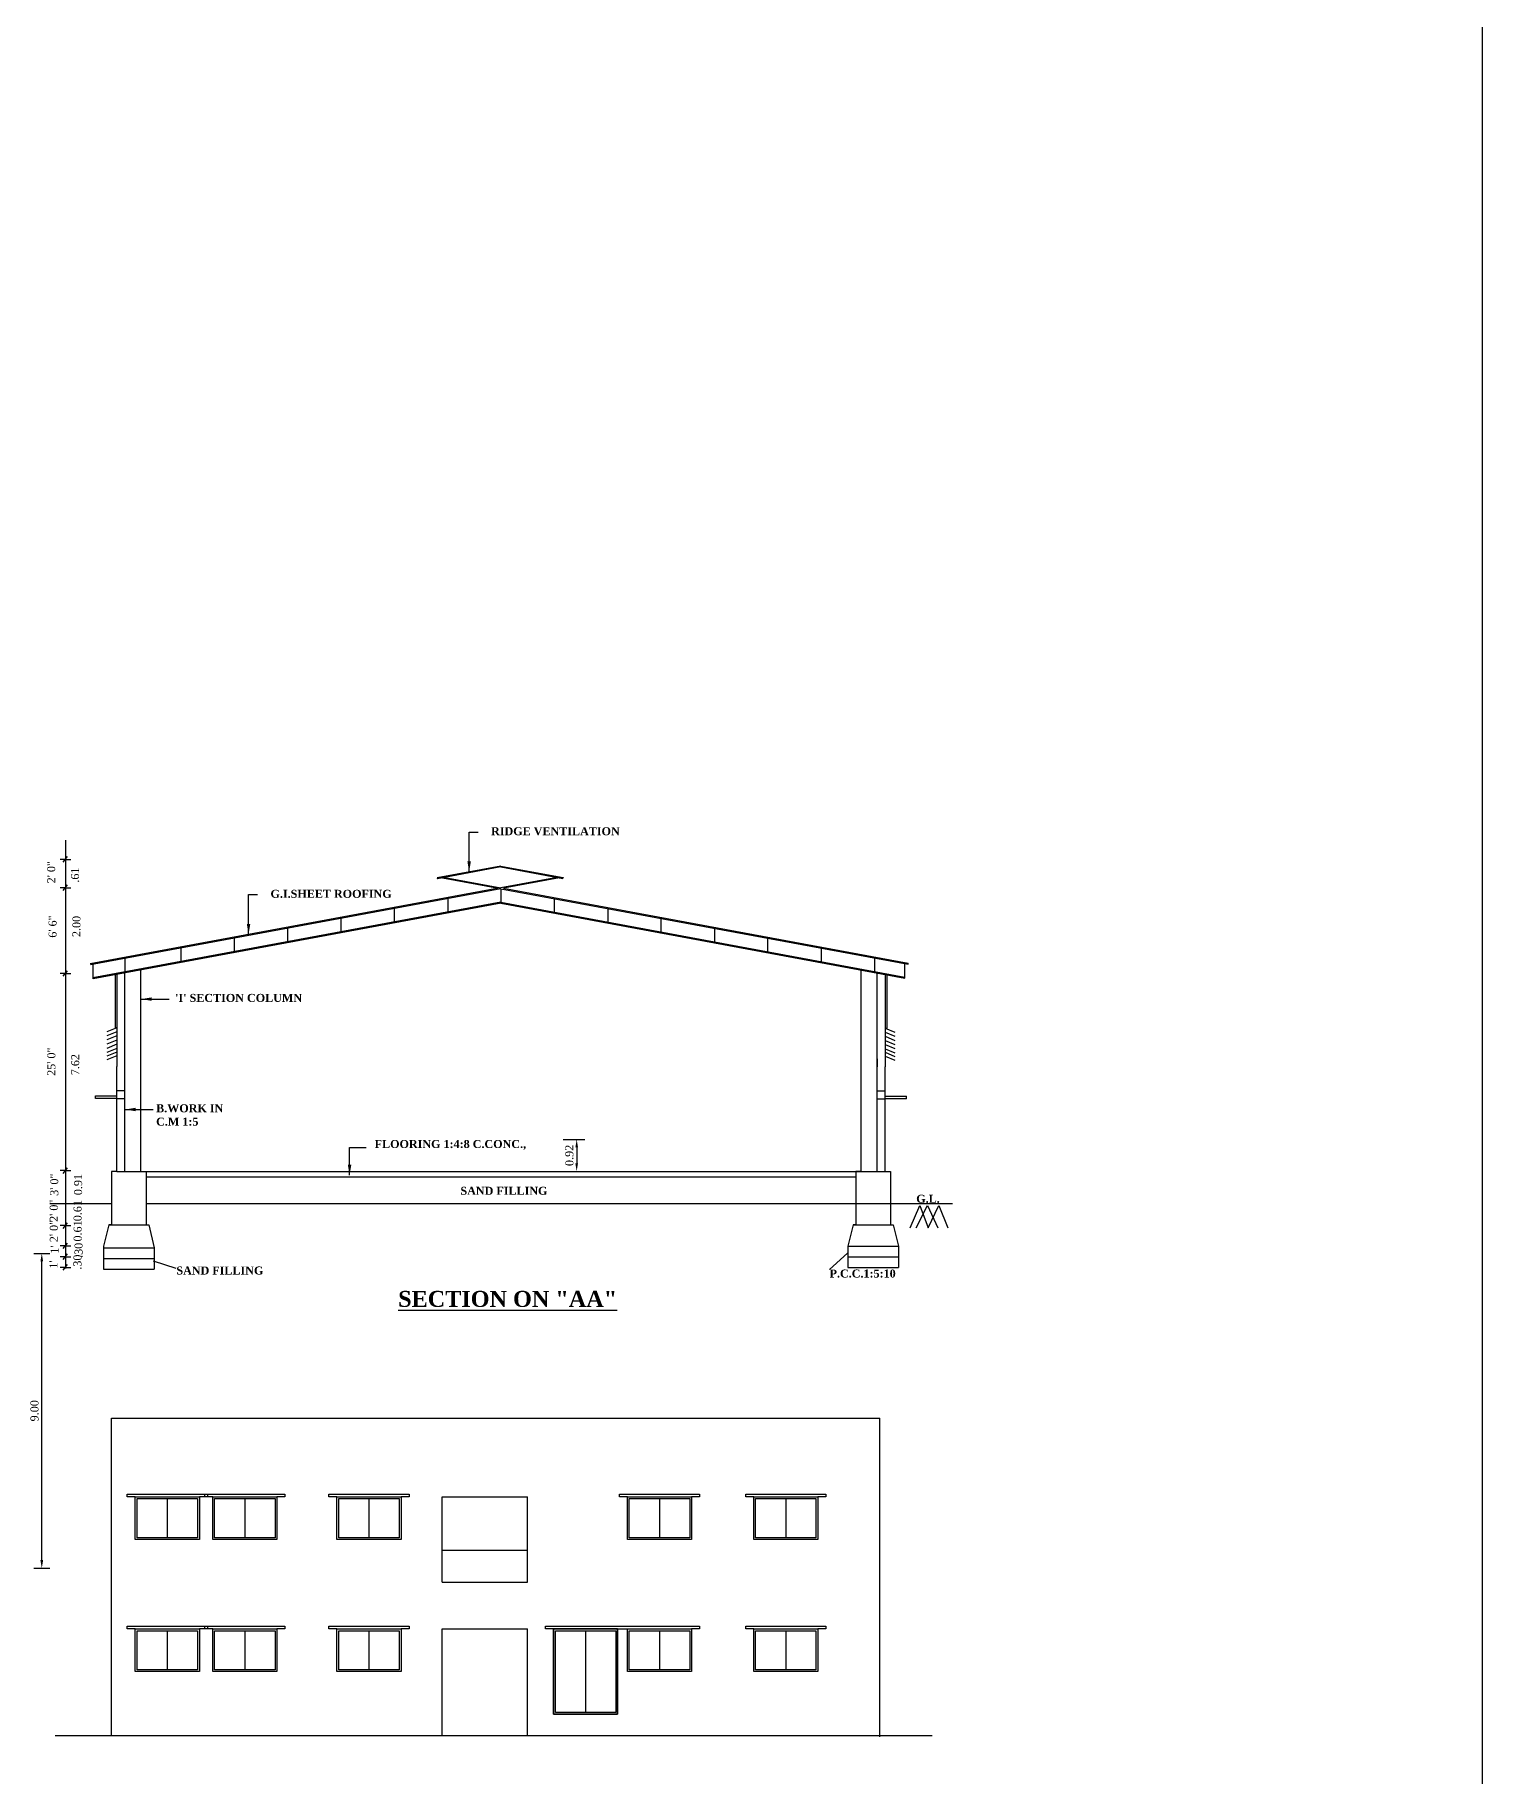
# Model space of a CAD drawing. Header units: metres. Extents: x -4258 to 185371, y -3317 to 113.
# Drawn here: x 4800.87 to 4842.24, y -604.87 to -555.1 of the extents above; entities that cross this region are included whole.
import ezdxf

# ---------------------------------------------------------------- set-up
doc = ezdxf.new("R2010")
doc.units = ezdxf.units.M
doc.header["$LTSCALE"] = 0.5
doc.header["$MEASUREMENT"] = 0
doc.layers.add('BLK_1_DA_RAMP_1', color=1, linetype='Continuous', lineweight=0)
doc.styles.get("Standard").update_dxf_attribs({"font": 'times.ttf'})
doc.dimstyles.get("Standard").update_dxf_attribs({"dimtxt": 0.23, "dimasz": 0.23, "dimexe": 0.23, "dimexo": 0.23, "dimgap": 0.09, "dimtad": 1, "dimzin": 0, "dimdsep": 46, "dimtxsty": 'Standard', "dimcen": 0.09, "dimadec": 0, "dimazin": 0, "dimtfac": 1, "dimtofl": 0, "dimtmove": 0, "dimatfit": 3, "dimfxl": 0, "dimtolj": 1, "dimtzin": 0, "dimarcsym": 0})

# ---------------------------------------------------------------- blocks, each defined once
blk = doc.blocks.new('*D588')
at = {"color": 0, "linetype": 'ByBlock', "lineweight": -2}
for p, q in [((4815.977, -586.669), (4816.592, -586.669)), ((4816.362, -586.899), (4816.362, -587.354)), ((4815.977, -587.584), (4816.592, -587.584))]:
    blk.add_line(p, q, dxfattribs=at)
for points in [[(4816.324, -586.899), (4816.4, -586.899), (4816.362, -586.669)], [(4816.324, -587.354), (4816.4, -587.354), (4816.362, -587.584)]]:
    blk.add_solid(points, dxfattribs=at)
at = {"layer": 'Defpoints', "color": 0, "linetype": 'ByBlock', "lineweight": -2}
for p in [(4815.747, -586.669), (4815.747, -587.584), (4816.362, -587.584)]:
    blk.add_point(p, dxfattribs=at)
at = {"color": 0, "linetype": 'ByBlock', "insert": (4816.155, -587.126), "char_height": 0.23, "attachment_point": 5, "rotation": 90}
blk.add_mtext('\\A1;0.92', dxfattribs=at)
blk = doc.blocks.new('*D561')
at = {"layer": 'BLK_1_DA_RAMP_1', "color": 0, "lineweight": -2}
for p, q in [((4800.843, -589.925), (4801.303, -589.925)), ((4801.073, -598.695), (4801.073, -590.155)), ((4800.843, -598.925), (4801.303, -598.925))]:
    blk.add_line(p, q, dxfattribs=at)
for points in [[(4801.034, -590.155), (4801.111, -590.155), (4801.073, -589.925)], [(4801.034, -598.695), (4801.111, -598.695), (4801.073, -598.925)]]:
    blk.add_solid(points, dxfattribs=at)
at = {"layer": 'Defpoints', "color": 0, "lineweight": -2}
for p in [(4800.525, -589.925), (4801.073, -589.925), (4800.525, -598.925)]:
    blk.add_point(p, dxfattribs=at)
at = {"layer": 'BLK_1_DA_RAMP_1', "color": 0, "insert": (4800.866, -594.425), "char_height": 0.23, "attachment_point": 5, "rotation": 90}
blk.add_mtext('\\A1;9.00', dxfattribs=at)

msp = doc.modelspace()

# ---------------------------------------------------------------- linework, layer by layer
at = {"color": 0, "linetype": 'ByBlock'}
for p, q in [((4801.74763, -578.11162), (4801.74763, -590.35928)), ((4813.28789, -578.75525), (4813.28789, -577.88351)), ((4813.28789, -577.88351), (4813.54692, -577.88351)), ((4814.19766, -578.85585), (4812.37812, -579.1929)), ((4814.19766, -578.85585), (4815.97245, -579.18501)), ((4812.37812, -579.1929), (4812.38275, -579.21789)), ((4814.19766, -578.8817), (4812.38275, -579.21789)), ((4812.52406, -579.19171), (4814.12786, -579.48916)), ((4812.5938, -579.17879), (4814.19759, -579.47624)), ((4815.80145, -579.17915), (4814.19759, -579.47624)), ((4814.19766, -578.8817), (4815.96781, -579.21)), ((4815.87118, -579.19208), (4814.26732, -579.48917)), ((4815.97245, -579.18501), (4815.96781, -579.21)), ((4814.12786, -579.48916), (4802.45955, -581.65056)), ((4814.19759, -579.50209), (4802.46418, -581.67555)), ((4806.98303, -580.54353), (4806.98303, -579.67178)), ((4806.98303, -579.67178), (4807.24206, -579.67178)), ((4812.67498, -579.78413), (4812.67494, -580.17188)), ((4814.19759, -579.50209), (4814.19755, -579.88983)), ((4814.19759, -579.50209), (4825.83692, -581.66076)), ((4814.19759, -579.50209), (4814.19763, -579.88983)), ((4814.26732, -579.48917), (4825.83692, -581.63491)), ((4815.7202, -579.78413), (4815.72024, -580.17188)), ((4814.19755, -579.88983), (4802.53362, -582.05043)), ((4814.20218, -579.91482), (4802.53825, -582.07542)), ((4809.6246, -580.34918), (4809.62456, -580.73692)), ((4811.14636, -580.06729), (4811.14632, -580.45503)), ((4814.19291, -579.91482), (4825.74593, -582.05826)), ((4814.19755, -579.88983), (4825.74589, -582.03163)), ((4817.24882, -580.06729), (4817.24886, -580.45503)), ((4818.77058, -580.34918), (4818.77062, -580.73692)), ((4808.09713, -580.63212), (4808.09708, -581.01987)), ((4820.29805, -580.63212), (4820.2981, -581.01987)), ((4805.04565, -581.19737), (4805.04561, -581.58511)), ((4806.57502, -580.91407), (4806.57498, -581.30182)), ((4821.82016, -580.91407), (4821.8202, -581.30182)), ((4823.34953, -581.19737), (4823.34957, -581.58511)), ((4802.53825, -582.07542), (4802.53825, -581.66183)), ((4803.451, -581.49276), (4803.45096, -581.8805)), ((4803.90385, -587.58387), (4803.90271, -581.82267)), ((4824.49137, -587.58372), (4824.4923, -581.82568)), ((4824.87105, -581.47921), (4824.87109, -581.86696)), ((4825.74593, -582.05826), (4825.7454, -581.64379)), ((4825.83692, -581.66076), (4825.83692, -581.63491)), ((4803.16678, -581.95899), (4803.16678, -583.47872)), ((4803.21761, -581.94958), (4803.21761, -584.58605)), ((4803.44635, -587.58388), (4803.44523, -581.90741)), ((4824.94887, -587.58363), (4824.94979, -581.91055)), ((4825.17761, -581.95211), (4825.17761, -584.36604)), ((4825.22844, -581.96153), (4825.22844, -583.48728)), ((4803.21761, -583.47872), (4802.93173, -583.59409)), ((4803.21761, -583.59104), (4802.93173, -583.70641)), ((4803.21761, -583.70729), (4802.93173, -583.82267)), ((4803.21761, -583.83344), (4802.93173, -583.94882)), ((4803.21761, -583.47872), (4803.16678, -583.47872)), ((4825.17761, -583.48728), (4825.22844, -583.48728)), ((4825.17761, -583.48728), (4825.45334, -583.60266)), ((4825.17761, -583.5996), (4825.45334, -583.71498)), ((4825.17761, -583.72177), (4825.45334, -583.83714)), ((4803.21761, -583.94997), (4802.93173, -584.06535)), ((4803.21761, -584.06667), (4802.93173, -584.18205)), ((4803.21761, -584.17097), (4802.93173, -584.28635)), ((4803.21761, -584.28123), (4802.93173, -584.3966)), ((4825.17761, -583.842), (4825.45334, -583.95738)), ((4825.17761, -583.95854), (4825.45334, -584.07391)), ((4825.17761, -584.07523), (4825.45334, -584.19061)), ((4825.17761, -584.17953), (4825.45334, -584.29491)), ((4825.17761, -584.28979), (4825.45334, -584.40517)), ((4803.21761, -587.58388), (4803.21761, -584.58605)), ((4824.94886, -584.36604), (4824.94886, -584.59479)), ((4824.94886, -587.58363), (4824.94886, -584.59479)), ((4825.17761, -584.36604), (4825.17761, -584.59479)), ((4825.17761, -587.58363), (4825.17761, -584.59479)), ((4803.218, -585.2723), (4803.44675, -585.2723)), ((4824.9491, -585.28088), (4825.17785, -585.28088)), ((4802.608, -585.50105), (4802.608, -585.4248)), ((4802.608, -585.4248), (4803.218, -585.4248)), ((4803.218, -585.50105), (4802.608, -585.50105)), ((4803.218, -585.50105), (4803.44675, -585.50105)), ((4824.9491, -585.50963), (4825.17785, -585.50963)), ((4825.17785, -585.43338), (4825.78785, -585.43338)), ((4825.78785, -585.50963), (4825.17785, -585.50963)), ((4825.78785, -585.50963), (4825.78785, -585.43338)), ((4809.87098, -586.8953), (4810.34366, -586.8953)), ((4803.21761, -587.58388), (4803.06511, -587.58388)), ((4803.06511, -587.58388), (4803.06511, -589.10888)), ((4803.21761, -587.58388), (4825.17761, -587.58363)), ((4803.90386, -587.58379), (4804.05636, -587.58379)), ((4804.05636, -587.58379), (4804.05636, -589.10888)), ((4804.05636, -587.73637), (4824.33887, -587.73622)), ((4824.49137, -587.58372), (4824.33887, -587.58372)), ((4824.33887, -587.58372), (4824.33887, -589.10879)), ((4824.49137, -587.58372), (4824.33887, -587.58372)), ((4825.17762, -587.58363), (4825.33012, -587.58363)), ((4825.17762, -587.58379), (4825.33012, -587.58379)), ((4825.33012, -587.58379), (4825.33012, -589.10879)), ((4801.29882, -588.49888), (4803.06511, -588.49888)), ((4804.05636, -588.49888), (4827.10406, -588.49888)), ((4802.98886, -589.10888), (4802.83636, -589.71888)), ((4802.98886, -589.10888), (4804.13261, -589.10888)), ((4803.06511, -589.10888), (4802.98886, -589.10888)), ((4802.98886, -589.10888), (4804.05636, -589.10888)), ((4803.06511, -589.10888), (4804.05636, -589.10888)), ((4804.05636, -589.10888), (4804.13261, -589.10888)), ((4804.13261, -589.10888), (4804.28511, -589.77105)), ((4824.26262, -589.10872), (4824.11012, -589.71872)), ((4824.2626, -589.10879), (4825.40639, -589.10879)), ((4824.33887, -589.10872), (4824.26262, -589.10872)), ((4824.26262, -589.10872), (4825.33012, -589.10872)), ((4824.33887, -589.10872), (4825.33012, -589.10872)), ((4825.33012, -589.10872), (4825.40637, -589.10872)), ((4825.40637, -589.10872), (4825.55887, -589.71872)), ((4802.83636, -589.71888), (4802.83636, -590.38105)), ((4802.83636, -589.77105), (4804.28511, -589.77105)), ((4804.28511, -589.77105), (4804.28511, -590.38105)), ((4824.11012, -589.71872), (4824.11012, -590.32872)), ((4824.11012, -589.71879), (4825.55887, -589.71879)), ((4825.55887, -589.71872), (4825.55887, -590.32872)), ((4802.83636, -590.07605), (4804.28511, -590.07605)), ((4804.25902, -590.13643), (4804.90434, -590.34976)), ((4824.11012, -590.02379), (4825.55887, -590.02379)), ((4802.83636, -590.38105), (4804.28511, -590.38105)), ((4824.11012, -590.32872), (4825.55887, -590.32872)), ((4803.06511, -603.7104), (4803.06511, -594.63665)), ((4803.06511, -594.63665), (4825.02511, -594.63665)), ((4825.02511, -603.7479), (4825.02511, -594.63665)), ((4803.51763, -596.88602), (4803.51763, -596.80977)), ((4803.51763, -596.80977), (4805.80513, -596.80977)), ((4803.74638, -596.88602), (4803.51763, -596.88602)), ((4804.66138, -596.93686), (4804.66138, -598.05519)), ((4805.80513, -596.88602), (4805.57638, -596.88602)), ((4805.73386, -596.88602), (4805.73386, -596.80977)), ((4805.73386, -596.80977), (4808.02136, -596.80977)), ((4805.96261, -596.88602), (4805.73386, -596.88602)), ((4805.80513, -596.80977), (4805.80513, -596.88602)), ((4806.87761, -596.93686), (4806.87761, -598.05519)), ((4808.02136, -596.88602), (4807.79261, -596.88602)), ((4808.02136, -596.80977), (4808.02136, -596.88602)), ((4809.28194, -596.88602), (4809.28194, -596.80977)), ((4809.28194, -596.80977), (4811.56944, -596.80977)), ((4809.51069, -596.88602), (4809.28194, -596.88602)), ((4810.42569, -596.93686), (4810.42569, -598.05519)), ((4811.56944, -596.88602), (4811.34069, -596.88602)), ((4811.56944, -596.80977), (4811.56944, -596.88602)), ((4812.52011, -599.32602), (4812.52011, -596.88602)), ((4812.52011, -596.88602), (4814.96011, -596.88602)), ((4814.96011, -599.32602), (4814.96011, -596.88602)), ((4817.58517, -596.88602), (4817.58517, -596.80977)), ((4817.58517, -596.80977), (4819.87267, -596.80977)), ((4817.81392, -596.88602), (4817.58517, -596.88602)), ((4818.72892, -596.93686), (4818.72892, -598.05519)), ((4819.87267, -596.88602), (4819.64392, -596.88602)), ((4819.87267, -596.80977), (4819.87267, -596.88602)), ((4821.19277, -596.88602), (4821.19277, -596.80977)), ((4821.19277, -596.80977), (4823.48027, -596.80977)), ((4821.42152, -596.88602), (4821.19277, -596.88602)), ((4822.33652, -596.93686), (4822.33652, -598.05519)), ((4823.48027, -596.88602), (4823.25152, -596.88602)), ((4823.48027, -596.80977), (4823.48027, -596.88602)), ((4812.52011, -598.41102), (4814.96011, -598.41102)), ((4812.52011, -599.32602), (4814.96011, -599.32602)), ((4803.51763, -600.6604), (4803.51763, -600.58415)), ((4803.51763, -600.58415), (4805.80513, -600.58415)), ((4803.74638, -600.6604), (4803.51763, -600.6604)), ((4804.66138, -600.71123), (4804.66138, -601.82956)), ((4805.80513, -600.6604), (4805.57638, -600.6604)), ((4805.73386, -600.6604), (4805.73386, -600.58415)), ((4805.73386, -600.58415), (4808.02136, -600.58415)), ((4805.96261, -600.6604), (4805.73386, -600.6604)), ((4805.80513, -600.58415), (4805.80513, -600.6604)), ((4806.87761, -600.71123), (4806.87761, -601.82956)), ((4808.02136, -600.6604), (4807.79261, -600.6604)), ((4808.02136, -600.58415), (4808.02136, -600.6604)), ((4809.28194, -600.6604), (4809.28194, -600.58415)), ((4809.28194, -600.58415), (4811.56944, -600.58415)), ((4809.51069, -600.6604), (4809.28194, -600.6604)), ((4810.42569, -600.71123), (4810.42569, -601.82956)), ((4811.56944, -600.6604), (4811.34069, -600.6604)), ((4811.56944, -600.58415), (4811.56944, -600.6604)), ((4812.52011, -603.7104), (4812.52011, -600.6604)), ((4812.52011, -600.6604), (4814.96011, -600.6604)), ((4814.96011, -603.7104), (4814.96011, -600.6604)), ((4815.47337, -600.6604), (4815.47337, -600.58415)), ((4815.47337, -600.58415), (4819.87267, -600.58415)), ((4815.70212, -600.6604), (4815.47337, -600.6604)), ((4816.61712, -600.71123), (4816.61712, -603.04956)), ((4817.53212, -600.6604), (4817.81392, -600.6604)), ((4818.72892, -600.71123), (4818.72892, -601.82956)), ((4819.87267, -600.6604), (4819.64392, -600.6604)), ((4819.87267, -600.58415), (4819.87267, -600.6604)), ((4821.19277, -600.6604), (4821.19277, -600.58415)), ((4821.19277, -600.58415), (4823.48027, -600.58415)), ((4821.42152, -600.6604), (4821.19277, -600.6604)), ((4822.33652, -600.71123), (4822.33652, -601.82956)), ((4823.48027, -600.6604), (4823.25152, -600.6604)), ((4823.48027, -600.58415), (4823.48027, -600.6604)), ((4801.45635, -603.7104), (4826.52318, -603.7104)), ((4803.06511, -603.7104), (4803.85303, -603.7104)), ((4803.06511, -603.7104), (4812.52011, -603.7104))]:
    msp.add_line(p, q, dxfattribs=at)
at = {"color": 0}
for p, q in [((4801.74763, -578.66381), (4801.59513, -578.66381)), ((4801.68574, -578.74277), (4801.81118, -578.58274)), ((4801.74846, -578.66381), (4801.90096, -578.66381)), ((4801.74681, -579.47729), (4801.59431, -579.47729)), ((4801.68491, -579.55625), (4801.81035, -579.39623)), ((4801.74763, -579.47729), (4801.90013, -579.47729)), ((4801.74763, -581.92665), (4801.59513, -581.92665)), ((4801.68574, -582.00561), (4801.81118, -581.84558)), ((4801.74763, -581.92665), (4801.90013, -581.92665)), ((4801.74681, -587.56158), (4801.59431, -587.56158)), ((4801.68491, -587.64054), (4801.81035, -587.48052)), ((4801.74681, -587.56158), (4801.89931, -587.56158)), ((4801.74763, -589.13232), (4801.59513, -589.13232)), ((4801.68574, -589.21128), (4801.81118, -589.05125)), ((4801.74763, -589.13232), (4801.90013, -589.13232)), ((4801.74763, -589.71201), (4801.59513, -589.71201)), ((4801.68574, -589.79098), (4801.81118, -589.63095)), ((4801.74763, -589.71201), (4801.90013, -589.71201)), ((4801.74763, -590.02388), (4801.59513, -590.02388)), ((4801.68574, -590.10284), (4801.81118, -589.94281)), ((4801.68574, -590.40784), (4801.81118, -590.24781)), ((4801.74763, -590.02388), (4801.90013, -590.02388)), ((4824.10192, -589.91919), (4823.59056, -590.38818)), ((4801.74763, -590.32888), (4801.59513, -590.32888)), ((4801.74763, -590.32888), (4801.90013, -590.32888))]:
    msp.add_line(p, q, dxfattribs=at)
at = {"color": 7}
for p, q in [((4825.89633, -589.19363), (4826.17316, -588.55979)), ((4826.0659, -589.19363), (4826.3885, -588.55979)), ((4826.17316, -588.55979), (4826.40592, -589.19363)), ((4826.3885, -588.55979), (4826.68763, -589.19363)), ((4826.40592, -589.19363), (4826.71668, -588.55979)), ((4826.71668, -588.55979), (4826.96644, -589.19363))]:
    msp.add_line(p, q, dxfattribs=at)
at = {"color": 0, "linetype": 'ByBlock'}
for points in [[(4768.01488, -525.08178), (4842.244, -525.08178), (4842.244, -643.10505), (4768.01488, -643.10505)], [(4803.74638, -596.88602), (4805.57638, -596.88602), (4805.57638, -598.10602), (4803.74638, -598.10602)], [(4803.79721, -596.93686), (4805.52555, -596.93686), (4805.52555, -598.05519), (4803.79721, -598.05519)], [(4805.96261, -596.88602), (4807.79261, -596.88602), (4807.79261, -598.10602), (4805.96261, -598.10602)], [(4806.01344, -596.93686), (4807.74178, -596.93686), (4807.74178, -598.05519), (4806.01344, -598.05519)], [(4809.51069, -596.88602), (4811.34069, -596.88602), (4811.34069, -598.10602), (4809.51069, -598.10602)], [(4809.56153, -596.93686), (4811.28986, -596.93686), (4811.28986, -598.05519), (4809.56153, -598.05519)], [(4817.81392, -596.88602), (4819.64392, -596.88602), (4819.64392, -598.10602), (4817.81392, -598.10602)], [(4817.86475, -596.93686), (4819.59308, -596.93686), (4819.59308, -598.05519), (4817.86475, -598.05519)], [(4821.42152, -596.88602), (4823.25152, -596.88602), (4823.25152, -598.10602), (4821.42152, -598.10602)], [(4821.47236, -596.93686), (4823.20069, -596.93686), (4823.20069, -598.05519), (4821.47236, -598.05519)], [(4803.74638, -600.6604), (4805.57638, -600.6604), (4805.57638, -601.8804), (4803.74638, -601.8804)], [(4803.79721, -600.71123), (4805.52555, -600.71123), (4805.52555, -601.82956), (4803.79721, -601.82956)], [(4805.96261, -600.6604), (4807.79261, -600.6604), (4807.79261, -601.8804), (4805.96261, -601.8804)], [(4806.01344, -600.71123), (4807.74178, -600.71123), (4807.74178, -601.82956), (4806.01344, -601.82956)], [(4809.51069, -600.6604), (4811.34069, -600.6604), (4811.34069, -601.8804), (4809.51069, -601.8804)], [(4809.56153, -600.71123), (4811.28986, -600.71123), (4811.28986, -601.82956), (4809.56153, -601.82956)], [(4815.70212, -603.1004), (4817.53212, -603.1004), (4817.53212, -600.6604), (4815.70212, -600.6604)], [(4815.70212, -600.6604), (4817.53212, -600.6604), (4817.53212, -603.1004), (4815.70212, -603.1004)], [(4815.75295, -600.71123), (4817.48128, -600.71123), (4817.48128, -603.04956), (4815.75295, -603.04956)], [(4817.81392, -600.6604), (4819.64392, -600.6604), (4819.64392, -601.8804), (4817.81392, -601.8804)], [(4817.86475, -600.71123), (4819.59308, -600.71123), (4819.59308, -601.82956), (4817.86475, -601.82956)], [(4821.42152, -600.6604), (4823.25152, -600.6604), (4823.25152, -601.8804), (4821.42152, -601.8804)], [(4821.47236, -600.71123), (4823.20069, -600.71123), (4823.20069, -601.82956), (4821.47236, -601.82956)]]:
    msp.add_lwpolyline(points, close=True, dxfattribs=at)

# ---------------------------------------------------------------- texts
at = {"color": 0, "char_height": 0.22875, "attachment_point": 1}
for s, insert, width in [('{\\fTimes New Roman|b1|i0|c0|p18;RIDGE VENTILATION  }', (4813.91475, -577.74576), 7.6703991), ('{\\fTimes New Roman|b1|i0|c0|p18;G.I.SHEET ROOFING }', (4807.60989, -579.53404), 4.1329568)]:
    msp.add_mtext(s, dxfattribs=dict(at, insert=insert, width=width))
at = {"color": 0, "char_height": 0.22875, "width": 4.1329568, "attachment_point": 1, "rotation": 90}
for s, insert in [('\\A1; 2\' 0"', (4801.22689, -579.43547)), ('\\A1;.61', (4801.908, -579.33028)), ('\\A1; 6\' 6"', (4801.26726, -580.98948)), ('\\A1;2.00', (4801.94837, -580.88429)), ('\\A1; 25\' 0"', (4801.23198, -584.93835)), ('\\A1;7.62', (4801.91309, -584.83316)), ('\\A1; 3\' 0"', (4801.31524, -588.36731)), ('\\A1;0.91', (4801.99635, -588.26212)), ('\\A1; 2\' 0"', (4801.30047, -589.11276)), ('\\A1;0.61', (4801.98158, -589.00757)), ('\\A1; 2\' 0"', (4801.30278, -589.69298)), ('\\A1;0.61', (4801.98389, -589.58779)), ("\\A1;  1'", (4801.3242, -590.10869)), ('\\A1;.30', (4802.00929, -590.0544)), ("\\A1; 1' ", (4801.29256, -590.44644)), ('\\A1;.30', (4801.97764, -590.39214))]:
    msp.add_mtext(s, dxfattribs=dict(at, insert=insert))
at = {"color": 7, "attachment_point": 1}
for s, insert, char_height, width in [("{\\fTimes New Roman|b1|i0|c0|p18; 'I' SECTION COLUMN}", (4804.79776, -582.50896), 0.22875, 5.1935257), ('{\\fTimes New Roman|b1|i0|c0|p18;B.WORK IN \\PC.M 1:5 }', (4804.34125, -585.66471), 0.22875, 5.1935257), ('{\\fTimes New Roman|b1|i0|c0|p18;FLOORING 1:4:8 C.CONC.,}', (4810.5883, -586.68536), 0.22875, 5.1935257), ('{\\fTimes New Roman|b1|i0|c0|p18;SAND FILLING}', (4813.03947, -588.02288), 0.22875, 4.1329568), ('{\\fTimes New Roman|b1|i0|c0|p18;G.L.}', (4826.06722, -588.25074), 0.22875, 4.1329568), ('{\\fTimes New Roman|b1|i0|c0|p18;SAND FILLING}', (4804.92021, -590.30175), 0.22875, 4.1329568), ('{\\fTimes New Roman|b1|i0|c0|p18;P.C.C.1:5:10}', (4823.59056, -590.38818), 0.22875, 4.1329568), ('\\A1;{\\fTimes New Roman|b1|i0|c0|p18;\\LSECTION ON "AA"}', (4811.25983, -590.99839), 0.4575, 9.2638678)]:
    msp.add_mtext(s, dxfattribs=dict(at, insert=insert, char_height=char_height, width=width))

# ---------------------------------------------------------------- dimensions: what is measured, and where the dimension line sits
at = {"color": 0, "linetype": 'ByBlock'}
dim = msp.add_linear_dim(base=(4816.362121, -587.583734), p1=(4815.747145, -586.668727), p2=(4815.747155, -587.583734), angle=90, dimstyle='Standard', override={"dimfxl": 1.25, "dimarcsym": 1}, dxfattribs=at)
dim.commit()
dim.dimension.update_dxf_attribs({"geometry": '*D588', "text_midpoint": (4816.154799, -587.126231)})
at = {"layer": 'BLK_1_DA_RAMP_1', "color": 1}
dim = msp.add_linear_dim(base=(4801.07283, -589.9251), p1=(4800.52502, -598.9251), p2=(4800.52502, -589.9251), angle=90.000001, dimstyle='Standard', override={"dimscale": 1}, dxfattribs=at)
dim.commit()
dim.dimension.update_dxf_attribs({"geometry": '*D561', "text_midpoint": (4800.86551, -594.4251)})

# ---------------------------------------------------------------- leaders
at = {"color": 0}
for points in [[(4813.28789, -579.02437), (4813.28789, -578.20352)], [(4806.98303, -580.81265), (4806.98303, -579.99179)]]:
    msp.add_leader(points, dimstyle='Standard', override={"dimasz": 0.3, "dimgap": 0.09, "dimtad": 0}, dxfattribs=at)
at = {"color": 7}
for points in [[(4803.91492, -582.65815), (4804.71079, -582.65815)], [(4803.45841, -585.81391), (4804.25427, -585.81391)], [(4809.87098, -587.69116), (4809.87098, -586.8953)]]:
    msp.add_leader(points, dimstyle='Standard', override={"dimasz": 0.3, "dimgap": 0.09, "dimtad": 0}, dxfattribs=at)

doc.saveas('drawing.dxf')
